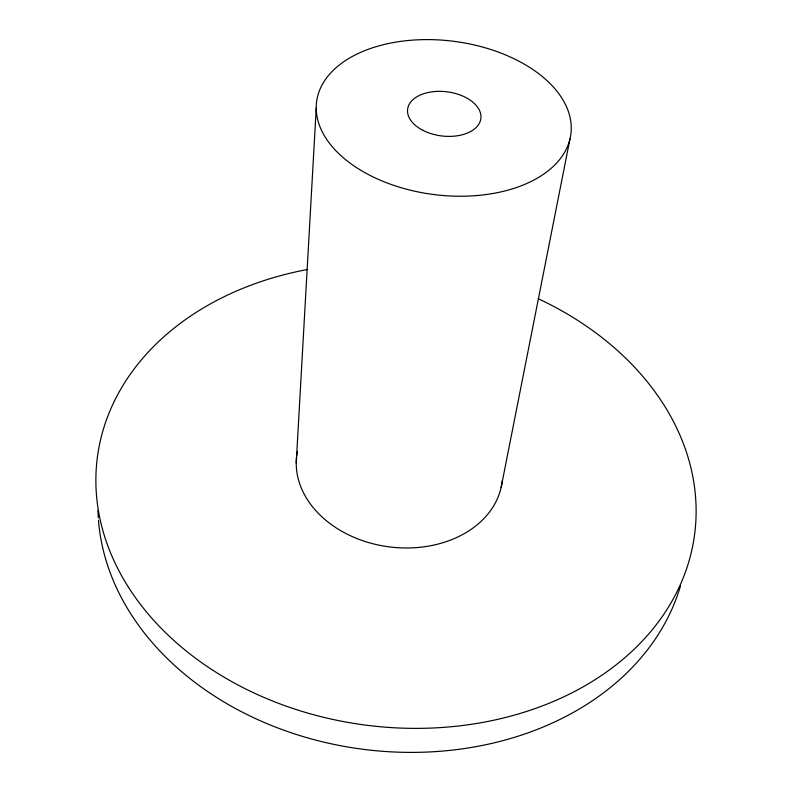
<?xml version="1.0" encoding="UTF-8"?>
<svg xmlns="http://www.w3.org/2000/svg" width="792" height="792" viewBox="0 0 792 792"><rect width="100%" height="100%" fill="white"/><g stroke="black" fill="none" stroke-linecap="round" stroke-linejoin="round"><path stroke-width="1.19" d="M296.228 462.993L316.236 108.217M501.118 487.486L569.983 138.907A128.146 77.26 7.2 0 0 396.109 42.075A128.146 77.26 7.2 0 0 365.112 172.765A128.146 77.26 7.2 0 0 569.983 138.907M538.303 298.752A301.099 231.333 7.2 0 1 614.978 665.726A301.099 231.333 7.2 0 1 141.511 605.761A301.099 231.333 7.2 0 1 307.395 269.508M502.276 480.685A103.544 78.923 7.2 0 1 391.189 547.114A103.544 78.923 7.2 0 1 296.525 457.232M296.644 456.093A103.544 78.923 7.2 0 1 297.356 451.559M680.467 585.971A295.852 230.67 7.2 0 1 368.923 750.004A295.852 230.67 7.2 0 1 98.475 520.225M98.307 517.77A295.852 230.67 7.2 0 1 97.98 510.444M422.978 130.373A36.907 22.216 7.2 0 0 480.813 118.899A36.907 22.216 7.2 0 0 428.957 92.337A36.907 22.216 7.2 0 0 422.978 130.373"/></g></svg>
